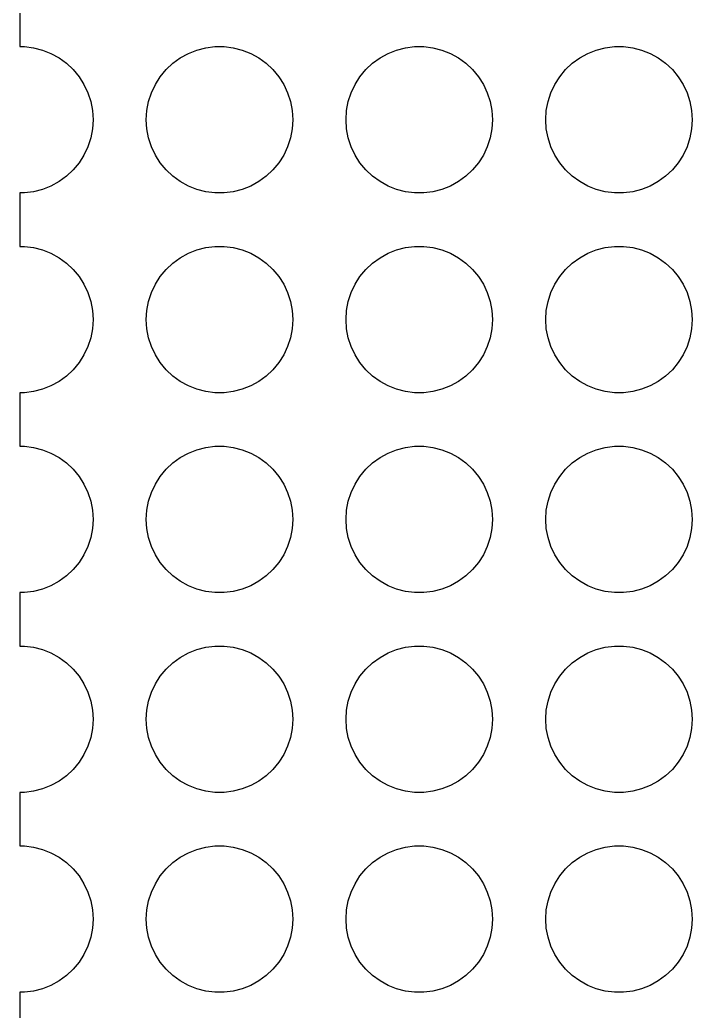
# Model space of a CAD drawing. Header units: metres. Extents: x -98 to 98, y -142 to 142.
# Drawn here: x -97.5 to -47, y -74.4 to 0 of the extents above; entities that cross this region are included whole.
import ezdxf

# ---------------------------------------------------------------- set-up
doc = ezdxf.new("R2010")
doc.units = ezdxf.units.M

msp = doc.modelspace()

# ---------------------------------------------------------------- linework, layer by layer
for p, q in [((-97.5, 2.01085), (-97.5, -2.01085)), ((-97.5, -2.01085), (-97.1546, -2.01085)), ((-97.1546, -2.01085), (-96.4694, -2.09741)), ((-96.4694, -2.09741), (-95.8004, -2.26918)), ((-84.1996, -2.26918), (-83.5306, -2.09741)), ((-83.5306, -2.09741), (-82.8453, -2.01085)), ((-82.8453, -2.01085), (-82.1546, -2.01085)), ((-82.1546, -2.01085), (-81.4694, -2.09741)), ((-81.4694, -2.09741), (-80.8004, -2.26918)), ((-69.1996, -2.26918), (-68.5306, -2.09741)), ((-68.5306, -2.09741), (-67.8453, -2.01085)), ((-67.8453, -2.01085), (-67.1546, -2.01085)), ((-67.1546, -2.01085), (-66.4694, -2.09741)), ((-66.4694, -2.09741), (-65.8004, -2.26918)), ((-54.1996, -2.26918), (-53.5306, -2.09741)), ((-53.5306, -2.09741), (-52.8453, -2.01085)), ((-52.8453, -2.01085), (-52.1546, -2.01085)), ((-52.1546, -2.01085), (-51.4694, -2.09741)), ((-51.4694, -2.09741), (-50.8004, -2.26918)), ((-95.8004, -2.26918), (-95.1582, -2.52344)), ((-95.1582, -2.52344), (-94.5529, -2.85619)), ((-94.5529, -2.85619), (-93.9942, -3.26218)), ((-86.0058, -3.26218), (-85.447, -2.85619)), ((-85.447, -2.85619), (-84.8418, -2.52344)), ((-84.8418, -2.52344), (-84.1996, -2.26918)), ((-80.8004, -2.26918), (-80.1582, -2.52344)), ((-80.1582, -2.52344), (-79.5529, -2.85619)), ((-79.5529, -2.85619), (-78.9942, -3.26218)), ((-71.0058, -3.26218), (-70.447, -2.85619)), ((-70.447, -2.85619), (-69.8418, -2.52344)), ((-69.8418, -2.52344), (-69.1996, -2.26918)), ((-65.8004, -2.26918), (-65.1582, -2.52344)), ((-65.1582, -2.52344), (-64.5529, -2.85619)), ((-64.5529, -2.85619), (-63.9942, -3.26218)), ((-56.0058, -3.26218), (-55.447, -2.85619)), ((-55.447, -2.85619), (-54.8418, -2.52344)), ((-54.8418, -2.52344), (-54.1996, -2.26918)), ((-50.8004, -2.26918), (-50.1582, -2.52344)), ((-50.1582, -2.52344), (-49.5529, -2.85619)), ((-49.5529, -2.85619), (-48.9942, -3.26218)), ((-93.9942, -3.26218), (-93.4907, -3.73499)), ((-86.5093, -3.73499), (-86.0058, -3.26218)), ((-78.9942, -3.26218), (-78.4907, -3.73499)), ((-71.5093, -3.73499), (-71.0058, -3.26218)), ((-63.9942, -3.26218), (-63.4907, -3.73499)), ((-56.5093, -3.73499), (-56.0058, -3.26218)), ((-48.9942, -3.26218), (-48.4907, -3.73499)), ((-93.4907, -3.73499), (-93.0504, -4.26717)), ((-93.0504, -4.26717), (-92.6803, -4.85034)), ((-87.3197, -4.85034), (-86.9496, -4.26717)), ((-86.9496, -4.26717), (-86.5093, -3.73499)), ((-78.4907, -3.73499), (-78.0504, -4.26717)), ((-78.0504, -4.26717), (-77.6803, -4.85034)), ((-72.3197, -4.85034), (-71.9496, -4.26717)), ((-71.9496, -4.26717), (-71.5093, -3.73499)), ((-63.4907, -3.73499), (-63.0504, -4.26717)), ((-63.0504, -4.26717), (-62.6803, -4.85034)), ((-57.3197, -4.85034), (-56.9496, -4.26717)), ((-56.9496, -4.26717), (-56.5093, -3.73499)), ((-48.4907, -3.73499), (-48.0504, -4.26717)), ((-48.0504, -4.26717), (-47.6803, -4.85034)), ((-92.6803, -4.85034), (-92.3862, -5.47531)), ((-87.6138, -5.47531), (-87.3197, -4.85034)), ((-77.6803, -4.85034), (-77.3862, -5.47531)), ((-72.6138, -5.47531), (-72.3197, -4.85034)), ((-62.6803, -4.85034), (-62.3862, -5.47531)), ((-57.6138, -5.47531), (-57.3197, -4.85034)), ((-47.6803, -4.85034), (-47.3862, -5.47531)), ((-92.3862, -5.47531), (-92.1728, -6.1322)), ((-87.8272, -6.1322), (-87.6138, -5.47531)), ((-77.3862, -5.47531), (-77.1728, -6.1322)), ((-72.8272, -6.1322), (-72.6138, -5.47531)), ((-62.3862, -5.47531), (-62.1728, -6.1322)), ((-57.8272, -6.1322), (-57.6138, -5.47531)), ((-47.3862, -5.47531), (-47.1728, -6.1322)), ((-92.1728, -6.1322), (-92.0434, -6.81065)), ((-87.9566, -6.81065), (-87.8272, -6.1322)), ((-77.1728, -6.1322), (-77.0434, -6.81065)), ((-72.9566, -6.81065), (-72.8272, -6.1322)), ((-62.1728, -6.1322), (-62.0434, -6.81065)), ((-57.9566, -6.81065), (-57.8272, -6.1322)), ((-47.1728, -6.1322), (-47.0434, -6.81065)), ((-92.0434, -6.81065), (-92, -7.5)), ((-88, -7.5), (-87.9566, -6.81065)), ((-77.0434, -6.81065), (-77, -7.5)), ((-73, -7.5), (-72.9566, -6.81065)), ((-62.0434, -6.81065), (-62, -7.5)), ((-58, -7.5), (-57.9566, -6.81065)), ((-47.0434, -6.81065), (-47, -7.5)), ((-92, -7.5), (-92.0434, -8.18933)), ((-87.9566, -8.18933), (-88, -7.5)), ((-77, -7.5), (-77.0434, -8.18933)), ((-72.9566, -8.18933), (-73, -7.5)), ((-62, -7.5), (-62.0434, -8.18933)), ((-57.9566, -8.18933), (-58, -7.5)), ((-47, -7.5), (-47.0434, -8.18933)), ((-92.1728, -8.86778), (-92.3862, -9.52467)), ((-92.0434, -8.18933), (-92.1728, -8.86778)), ((-87.8272, -8.86778), (-87.9566, -8.18933)), ((-87.6138, -9.52467), (-87.8272, -8.86778)), ((-77.1728, -8.86778), (-77.3862, -9.52467)), ((-77.0434, -8.18933), (-77.1728, -8.86778)), ((-72.8272, -8.86778), (-72.9566, -8.18933)), ((-72.6138, -9.52467), (-72.8272, -8.86778)), ((-62.1728, -8.86778), (-62.3862, -9.52467)), ((-62.0434, -8.18933), (-62.1728, -8.86778)), ((-57.8272, -8.86778), (-57.9566, -8.18933)), ((-57.6138, -9.52467), (-57.8272, -8.86778)), ((-47.1728, -8.86778), (-47.3862, -9.52467)), ((-47.0434, -8.18933), (-47.1728, -8.86778)), ((-92.3862, -9.52467), (-92.6803, -10.1496)), ((-87.3197, -10.1496), (-87.6138, -9.52467)), ((-77.3862, -9.52467), (-77.6803, -10.1496)), ((-72.3197, -10.1496), (-72.6138, -9.52467)), ((-62.3862, -9.52467), (-62.6803, -10.1496)), ((-57.3197, -10.1496), (-57.6138, -9.52467)), ((-47.3862, -9.52467), (-47.6803, -10.1496)), ((-92.6803, -10.1496), (-93.0504, -10.7328)), ((-86.9496, -10.7328), (-87.3197, -10.1496)), ((-77.6803, -10.1496), (-78.0504, -10.7328)), ((-71.9496, -10.7328), (-72.3197, -10.1496)), ((-62.6803, -10.1496), (-63.0504, -10.7328)), ((-56.9496, -10.7328), (-57.3197, -10.1496)), ((-47.6803, -10.1496), (-48.0504, -10.7328)), ((-93.0504, -10.7328), (-93.4907, -11.265)), ((-86.5093, -11.265), (-86.9496, -10.7328)), ((-78.0504, -10.7328), (-78.4907, -11.265)), ((-71.5093, -11.265), (-71.9496, -10.7328)), ((-63.0504, -10.7328), (-63.4907, -11.265)), ((-56.5093, -11.265), (-56.9496, -10.7328)), ((-48.0504, -10.7328), (-48.4907, -11.265)), ((-93.9942, -11.7378), (-94.5529, -12.1438)), ((-93.4907, -11.265), (-93.9942, -11.7378)), ((-86.0058, -11.7378), (-86.5093, -11.265)), ((-85.447, -12.1438), (-86.0058, -11.7378)), ((-78.9942, -11.7378), (-79.5529, -12.1438)), ((-78.4907, -11.265), (-78.9942, -11.7378)), ((-71.0058, -11.7378), (-71.5093, -11.265)), ((-70.447, -12.1438), (-71.0058, -11.7378)), ((-63.9942, -11.7378), (-64.5529, -12.1438)), ((-63.4907, -11.265), (-63.9942, -11.7378)), ((-56.0058, -11.7378), (-56.5093, -11.265)), ((-55.447, -12.1438), (-56.0058, -11.7378)), ((-48.9942, -11.7378), (-49.5529, -12.1438)), ((-48.4907, -11.265), (-48.9942, -11.7378)), ((-95.1582, -12.4765), (-95.8004, -12.7308)), ((-94.5529, -12.1438), (-95.1582, -12.4765)), ((-84.8418, -12.4765), (-85.447, -12.1438)), ((-84.1996, -12.7308), (-84.8418, -12.4765)), ((-80.1582, -12.4765), (-80.8004, -12.7308)), ((-79.5529, -12.1438), (-80.1582, -12.4765)), ((-69.8418, -12.4765), (-70.447, -12.1438)), ((-69.1996, -12.7308), (-69.8418, -12.4765)), ((-65.1582, -12.4765), (-65.8004, -12.7308)), ((-64.5529, -12.1438), (-65.1582, -12.4765)), ((-54.8418, -12.4765), (-55.447, -12.1438)), ((-54.1996, -12.7308), (-54.8418, -12.4765)), ((-50.1582, -12.4765), (-50.8004, -12.7308)), ((-49.5529, -12.1438), (-50.1582, -12.4765)), ((-97.1546, -12.9891), (-97.5, -12.9891)), ((-97.5, -12.9891), (-97.5, -17.0108)), ((-96.4694, -12.9026), (-97.1546, -12.9891)), ((-95.8004, -12.7308), (-96.4694, -12.9026)), ((-83.5306, -12.9026), (-84.1996, -12.7308)), ((-82.8453, -12.9891), (-83.5306, -12.9026)), ((-82.1546, -12.9891), (-82.8453, -12.9891)), ((-81.4694, -12.9026), (-82.1546, -12.9891)), ((-80.8004, -12.7308), (-81.4694, -12.9026)), ((-68.5306, -12.9026), (-69.1996, -12.7308)), ((-67.8453, -12.9891), (-68.5306, -12.9026)), ((-67.1546, -12.9891), (-67.8453, -12.9891)), ((-66.4694, -12.9026), (-67.1546, -12.9891)), ((-65.8004, -12.7308), (-66.4694, -12.9026)), ((-53.5306, -12.9026), (-54.1996, -12.7308)), ((-52.8453, -12.9891), (-53.5306, -12.9026)), ((-52.1546, -12.9891), (-52.8453, -12.9891)), ((-51.4694, -12.9026), (-52.1546, -12.9891)), ((-50.8004, -12.7308), (-51.4694, -12.9026)), ((-97.5, -17.0108), (-97.1546, -17.0108)), ((-97.1546, -17.0108), (-96.4694, -17.0974)), ((-96.4694, -17.0974), (-95.8004, -17.2692)), ((-84.1996, -17.2692), (-83.5306, -17.0974)), ((-83.5306, -17.0974), (-82.8453, -17.0108)), ((-82.8453, -17.0108), (-82.1546, -17.0108)), ((-82.1546, -17.0108), (-81.4694, -17.0974)), ((-81.4694, -17.0974), (-80.8004, -17.2692)), ((-69.1996, -17.2692), (-68.5306, -17.0974)), ((-68.5306, -17.0974), (-67.8453, -17.0108)), ((-67.8453, -17.0108), (-67.1546, -17.0108)), ((-67.1546, -17.0108), (-66.4694, -17.0974)), ((-66.4694, -17.0974), (-65.8004, -17.2692)), ((-54.1996, -17.2692), (-53.5306, -17.0974)), ((-53.5306, -17.0974), (-52.8453, -17.0108)), ((-52.8453, -17.0108), (-52.1546, -17.0108)), ((-52.1546, -17.0108), (-51.4694, -17.0974)), ((-51.4694, -17.0974), (-50.8004, -17.2692)), ((-95.8004, -17.2692), (-95.1582, -17.5234)), ((-95.1582, -17.5234), (-94.5529, -17.8562)), ((-94.5529, -17.8562), (-93.9942, -18.2622)), ((-86.0058, -18.2622), (-85.447, -17.8562)), ((-85.447, -17.8562), (-84.8418, -17.5234)), ((-84.8418, -17.5234), (-84.1996, -17.2692)), ((-80.8004, -17.2692), (-80.1582, -17.5234)), ((-80.1582, -17.5234), (-79.5529, -17.8562)), ((-79.5529, -17.8562), (-78.9942, -18.2622)), ((-71.0058, -18.2622), (-70.447, -17.8562)), ((-70.447, -17.8562), (-69.8418, -17.5234)), ((-69.8418, -17.5234), (-69.1996, -17.2692)), ((-65.8004, -17.2692), (-65.1582, -17.5234)), ((-65.1582, -17.5234), (-64.5529, -17.8562)), ((-64.5529, -17.8562), (-63.9942, -18.2622)), ((-56.0058, -18.2622), (-55.447, -17.8562)), ((-55.447, -17.8562), (-54.8418, -17.5234)), ((-54.8418, -17.5234), (-54.1996, -17.2692)), ((-50.8004, -17.2692), (-50.1582, -17.5234)), ((-50.1582, -17.5234), (-49.5529, -17.8562)), ((-49.5529, -17.8562), (-48.9942, -18.2622)), ((-93.9942, -18.2622), (-93.4907, -18.735)), ((-86.5093, -18.735), (-86.0058, -18.2622)), ((-78.9942, -18.2622), (-78.4907, -18.735)), ((-71.5093, -18.735), (-71.0058, -18.2622)), ((-63.9942, -18.2622), (-63.4907, -18.735)), ((-56.5093, -18.735), (-56.0058, -18.2622)), ((-48.9942, -18.2622), (-48.4907, -18.735)), ((-93.4907, -18.735), (-93.0504, -19.2672)), ((-93.0504, -19.2672), (-92.6803, -19.8503)), ((-87.3197, -19.8503), (-86.9496, -19.2672)), ((-86.9496, -19.2672), (-86.5093, -18.735)), ((-78.4907, -18.735), (-78.0504, -19.2672)), ((-78.0504, -19.2672), (-77.6803, -19.8503)), ((-72.3197, -19.8503), (-71.9496, -19.2672)), ((-71.9496, -19.2672), (-71.5093, -18.735)), ((-63.4907, -18.735), (-63.0504, -19.2672)), ((-63.0504, -19.2672), (-62.6803, -19.8503)), ((-57.3197, -19.8503), (-56.9496, -19.2672)), ((-56.9496, -19.2672), (-56.5093, -18.735)), ((-48.4907, -18.735), (-48.0504, -19.2672)), ((-48.0504, -19.2672), (-47.6803, -19.8503)), ((-92.6803, -19.8503), (-92.3862, -20.4753)), ((-87.6138, -20.4753), (-87.3197, -19.8503)), ((-77.6803, -19.8503), (-77.3862, -20.4753)), ((-72.6138, -20.4753), (-72.3197, -19.8503)), ((-62.6803, -19.8503), (-62.3862, -20.4753)), ((-57.6138, -20.4753), (-57.3197, -19.8503)), ((-47.6803, -19.8503), (-47.3862, -20.4753)), ((-92.3862, -20.4753), (-92.1728, -21.1322)), ((-87.8272, -21.1322), (-87.6138, -20.4753)), ((-77.3862, -20.4753), (-77.1728, -21.1322)), ((-72.8272, -21.1322), (-72.6138, -20.4753)), ((-62.3862, -20.4753), (-62.1728, -21.1322)), ((-57.8272, -21.1322), (-57.6138, -20.4753)), ((-47.3862, -20.4753), (-47.1728, -21.1322)), ((-92.1728, -21.1322), (-92.0434, -21.8107)), ((-87.9566, -21.8107), (-87.8272, -21.1322)), ((-77.1728, -21.1322), (-77.0434, -21.8107)), ((-72.9566, -21.8107), (-72.8272, -21.1322)), ((-62.1728, -21.1322), (-62.0434, -21.8107)), ((-57.9566, -21.8107), (-57.8272, -21.1322)), ((-47.1728, -21.1322), (-47.0434, -21.8107)), ((-92.0434, -21.8107), (-92, -22.5)), ((-88, -22.5), (-87.9566, -21.8107)), ((-77.0434, -21.8107), (-77, -22.5)), ((-73, -22.5), (-72.9566, -21.8107)), ((-62.0434, -21.8107), (-62, -22.5)), ((-58, -22.5), (-57.9566, -21.8107)), ((-47.0434, -21.8107), (-47, -22.5)), ((-92, -22.5), (-92.0434, -23.1893)), ((-87.9566, -23.1893), (-88, -22.5)), ((-77, -22.5), (-77.0434, -23.1893)), ((-72.9566, -23.1893), (-73, -22.5)), ((-62, -22.5), (-62.0434, -23.1893)), ((-57.9566, -23.1893), (-58, -22.5)), ((-47, -22.5), (-47.0434, -23.1893)), ((-92.0434, -23.1893), (-92.1728, -23.8678)), ((-87.8272, -23.8678), (-87.9566, -23.1893)), ((-77.0434, -23.1893), (-77.1728, -23.8678)), ((-72.8272, -23.8678), (-72.9566, -23.1893)), ((-62.0434, -23.1893), (-62.1728, -23.8678)), ((-57.8272, -23.8678), (-57.9566, -23.1893)), ((-47.0434, -23.1893), (-47.1728, -23.8678)), ((-92.3862, -24.5247), (-92.6803, -25.1496)), ((-92.1728, -23.8678), (-92.3862, -24.5247)), ((-87.6138, -24.5247), (-87.8272, -23.8678)), ((-87.3197, -25.1496), (-87.6138, -24.5247)), ((-77.3862, -24.5247), (-77.6803, -25.1496)), ((-77.1728, -23.8678), (-77.3862, -24.5247)), ((-72.6138, -24.5247), (-72.8272, -23.8678)), ((-72.3197, -25.1496), (-72.6138, -24.5247)), ((-62.3862, -24.5247), (-62.6803, -25.1496)), ((-62.1728, -23.8678), (-62.3862, -24.5247)), ((-57.6138, -24.5247), (-57.8272, -23.8678)), ((-57.3197, -25.1496), (-57.6138, -24.5247)), ((-47.3862, -24.5247), (-47.6803, -25.1496)), ((-47.1728, -23.8678), (-47.3862, -24.5247)), ((-92.6803, -25.1496), (-93.0504, -25.7328)), ((-86.9496, -25.7328), (-87.3197, -25.1496)), ((-77.6803, -25.1496), (-78.0504, -25.7328)), ((-71.9496, -25.7328), (-72.3197, -25.1496)), ((-62.6803, -25.1496), (-63.0504, -25.7328)), ((-56.9496, -25.7328), (-57.3197, -25.1496)), ((-47.6803, -25.1496), (-48.0504, -25.7328)), ((-93.0504, -25.7328), (-93.4907, -26.265)), ((-86.5093, -26.265), (-86.9496, -25.7328)), ((-78.0504, -25.7328), (-78.4907, -26.265)), ((-71.5093, -26.265), (-71.9496, -25.7328)), ((-63.0504, -25.7328), (-63.4907, -26.265)), ((-56.5093, -26.265), (-56.9496, -25.7328)), ((-48.0504, -25.7328), (-48.4907, -26.265)), ((-93.9942, -26.7378), (-94.5529, -27.1438)), ((-93.4907, -26.265), (-93.9942, -26.7378)), ((-86.0058, -26.7378), (-86.5093, -26.265)), ((-85.447, -27.1438), (-86.0058, -26.7378)), ((-78.9942, -26.7378), (-79.5529, -27.1438)), ((-78.4907, -26.265), (-78.9942, -26.7378)), ((-71.0058, -26.7378), (-71.5093, -26.265)), ((-70.447, -27.1438), (-71.0058, -26.7378)), ((-63.9942, -26.7378), (-64.5529, -27.1438)), ((-63.4907, -26.265), (-63.9942, -26.7378)), ((-56.0058, -26.7378), (-56.5093, -26.265)), ((-55.447, -27.1438), (-56.0058, -26.7378)), ((-48.9942, -26.7378), (-49.5529, -27.1438)), ((-48.4907, -26.265), (-48.9942, -26.7378)), ((-95.1582, -27.4765), (-95.8004, -27.7308)), ((-94.5529, -27.1438), (-95.1582, -27.4765)), ((-84.8418, -27.4765), (-85.447, -27.1438)), ((-84.1996, -27.7308), (-84.8418, -27.4765)), ((-80.1582, -27.4765), (-80.8004, -27.7308)), ((-79.5529, -27.1438), (-80.1582, -27.4765)), ((-69.8418, -27.4765), (-70.447, -27.1438)), ((-69.1996, -27.7308), (-69.8418, -27.4765)), ((-65.1582, -27.4765), (-65.8004, -27.7308)), ((-64.5529, -27.1438), (-65.1582, -27.4765)), ((-54.8418, -27.4765), (-55.447, -27.1438)), ((-54.1996, -27.7308), (-54.8418, -27.4765)), ((-50.1582, -27.4765), (-50.8004, -27.7308)), ((-49.5529, -27.1438), (-50.1582, -27.4765)), ((-97.1546, -27.9891), (-97.5, -27.9891)), ((-97.5, -27.9891), (-97.5, -32.0108)), ((-96.4694, -27.9026), (-97.1546, -27.9891)), ((-95.8004, -27.7308), (-96.4694, -27.9026)), ((-83.5306, -27.9026), (-84.1996, -27.7308)), ((-82.8453, -27.9891), (-83.5306, -27.9026)), ((-82.1546, -27.9891), (-82.8453, -27.9891)), ((-81.4694, -27.9026), (-82.1546, -27.9891)), ((-80.8004, -27.7308), (-81.4694, -27.9026)), ((-68.5306, -27.9026), (-69.1996, -27.7308)), ((-67.8453, -27.9891), (-68.5306, -27.9026)), ((-67.1546, -27.9891), (-67.8453, -27.9891)), ((-66.4694, -27.9026), (-67.1546, -27.9891)), ((-65.8004, -27.7308), (-66.4694, -27.9026)), ((-53.5306, -27.9026), (-54.1996, -27.7308)), ((-52.8453, -27.9891), (-53.5306, -27.9026)), ((-52.1546, -27.9891), (-52.8453, -27.9891)), ((-51.4694, -27.9026), (-52.1546, -27.9891)), ((-50.8004, -27.7308), (-51.4694, -27.9026)), ((-97.5, -32.0108), (-97.1546, -32.0108)), ((-97.1546, -32.0108), (-96.4694, -32.0974)), ((-96.4694, -32.0974), (-95.8004, -32.2692)), ((-95.8004, -32.2692), (-95.1582, -32.5235)), ((-95.1582, -32.5235), (-94.5529, -32.8562)), ((-85.447, -32.8562), (-84.8418, -32.5235)), ((-84.8418, -32.5235), (-84.1996, -32.2692)), ((-84.1996, -32.2692), (-83.5306, -32.0974)), ((-83.5306, -32.0974), (-82.8453, -32.0108)), ((-82.8453, -32.0108), (-82.1546, -32.0108)), ((-82.1546, -32.0108), (-81.4694, -32.0974)), ((-81.4694, -32.0974), (-80.8004, -32.2692)), ((-80.8004, -32.2692), (-80.1582, -32.5235)), ((-80.1582, -32.5235), (-79.5529, -32.8562)), ((-70.447, -32.8562), (-69.8418, -32.5235)), ((-69.8418, -32.5235), (-69.1996, -32.2692)), ((-69.1996, -32.2692), (-68.5306, -32.0974)), ((-68.5306, -32.0974), (-67.8453, -32.0108)), ((-67.8453, -32.0108), (-67.1546, -32.0108)), ((-67.1546, -32.0108), (-66.4694, -32.0974)), ((-66.4694, -32.0974), (-65.8004, -32.2692)), ((-65.8004, -32.2692), (-65.1582, -32.5235)), ((-65.1582, -32.5235), (-64.5529, -32.8562)), ((-55.447, -32.8562), (-54.8418, -32.5235)), ((-54.8418, -32.5235), (-54.1996, -32.2692)), ((-54.1996, -32.2692), (-53.5306, -32.0974)), ((-53.5306, -32.0974), (-52.8453, -32.0108)), ((-52.8453, -32.0108), (-52.1546, -32.0108)), ((-52.1546, -32.0108), (-51.4694, -32.0974)), ((-51.4694, -32.0974), (-50.8004, -32.2692)), ((-50.8004, -32.2692), (-50.1582, -32.5235)), ((-50.1582, -32.5235), (-49.5529, -32.8562)), ((-94.5529, -32.8562), (-93.9942, -33.2622)), ((-93.9942, -33.2622), (-93.4907, -33.735)), ((-86.5093, -33.735), (-86.0058, -33.2622)), ((-86.0058, -33.2622), (-85.447, -32.8562)), ((-79.5529, -32.8562), (-78.9942, -33.2622)), ((-78.9942, -33.2622), (-78.4907, -33.735)), ((-71.5093, -33.735), (-71.0058, -33.2622)), ((-71.0058, -33.2622), (-70.447, -32.8562)), ((-64.5529, -32.8562), (-63.9942, -33.2622)), ((-63.9942, -33.2622), (-63.4907, -33.735)), ((-56.5093, -33.735), (-56.0058, -33.2622)), ((-56.0058, -33.2622), (-55.447, -32.8562)), ((-49.5529, -32.8562), (-48.9942, -33.2622)), ((-48.9942, -33.2622), (-48.4907, -33.735)), ((-93.4907, -33.735), (-93.0504, -34.2672)), ((-86.9496, -34.2672), (-86.5093, -33.735)), ((-78.4907, -33.735), (-78.0504, -34.2672)), ((-71.9496, -34.2672), (-71.5093, -33.735)), ((-63.4907, -33.735), (-63.0504, -34.2672)), ((-56.9496, -34.2672), (-56.5093, -33.735)), ((-48.4907, -33.735), (-48.0504, -34.2672)), ((-93.0504, -34.2672), (-92.6803, -34.8503)), ((-92.6803, -34.8503), (-92.3862, -35.4753)), ((-87.6138, -35.4753), (-87.3197, -34.8503)), ((-87.3197, -34.8503), (-86.9496, -34.2672)), ((-78.0504, -34.2672), (-77.6803, -34.8503)), ((-77.6803, -34.8503), (-77.3862, -35.4753)), ((-72.6138, -35.4753), (-72.3197, -34.8503)), ((-72.3197, -34.8503), (-71.9496, -34.2672)), ((-63.0504, -34.2672), (-62.6803, -34.8503)), ((-62.6803, -34.8503), (-62.3862, -35.4753)), ((-57.6138, -35.4753), (-57.3197, -34.8503)), ((-57.3197, -34.8503), (-56.9496, -34.2672)), ((-48.0504, -34.2672), (-47.6803, -34.8503)), ((-47.6803, -34.8503), (-47.3862, -35.4753)), ((-92.3862, -35.4753), (-92.1728, -36.1322)), ((-87.8272, -36.1322), (-87.6138, -35.4753)), ((-77.3862, -35.4753), (-77.1728, -36.1322)), ((-72.8272, -36.1322), (-72.6138, -35.4753)), ((-62.3862, -35.4753), (-62.1728, -36.1322)), ((-57.8272, -36.1322), (-57.6138, -35.4753)), ((-47.3862, -35.4753), (-47.1728, -36.1322)), ((-92.1728, -36.1322), (-92.0434, -36.8107)), ((-87.9566, -36.8107), (-87.8272, -36.1322)), ((-77.1728, -36.1322), (-77.0434, -36.8107)), ((-72.9566, -36.8107), (-72.8272, -36.1322)), ((-62.1728, -36.1322), (-62.0434, -36.8107)), ((-57.9566, -36.8107), (-57.8272, -36.1322)), ((-47.1728, -36.1322), (-47.0434, -36.8107)), ((-92.0434, -36.8107), (-92, -37.5)), ((-88, -37.5), (-87.9566, -36.8107)), ((-77.0434, -36.8107), (-77, -37.5)), ((-73, -37.5), (-72.9566, -36.8107)), ((-62.0434, -36.8107), (-62, -37.5)), ((-58, -37.5), (-57.9566, -36.8107)), ((-47.0434, -36.8107), (-47, -37.5)), ((-92, -37.5), (-92.0434, -38.1893)), ((-87.9566, -38.1893), (-88, -37.5)), ((-77, -37.5), (-77.0434, -38.1893)), ((-72.9566, -38.1893), (-73, -37.5)), ((-62, -37.5), (-62.0434, -38.1893)), ((-57.9566, -38.1893), (-58, -37.5)), ((-47, -37.5), (-47.0434, -38.1893)), ((-92.0434, -38.1893), (-92.1728, -38.8678)), ((-87.8272, -38.8678), (-87.9566, -38.1893)), ((-77.0434, -38.1893), (-77.1728, -38.8678)), ((-72.8272, -38.8678), (-72.9566, -38.1893)), ((-62.0434, -38.1893), (-62.1728, -38.8678)), ((-57.8272, -38.8678), (-57.9566, -38.1893)), ((-47.0434, -38.1893), (-47.1728, -38.8678)), ((-92.1728, -38.8678), (-92.3862, -39.5247)), ((-87.6138, -39.5247), (-87.8272, -38.8678)), ((-77.1728, -38.8678), (-77.3862, -39.5247)), ((-72.6138, -39.5247), (-72.8272, -38.8678)), ((-62.1728, -38.8678), (-62.3862, -39.5247)), ((-57.6138, -39.5247), (-57.8272, -38.8678)), ((-47.1728, -38.8678), (-47.3862, -39.5247)), ((-92.6803, -40.1496), (-93.0504, -40.7328)), ((-92.3862, -39.5247), (-92.6803, -40.1496)), ((-87.3197, -40.1496), (-87.6138, -39.5247)), ((-86.9496, -40.7328), (-87.3197, -40.1496)), ((-77.6803, -40.1496), (-78.0504, -40.7328)), ((-77.3862, -39.5247), (-77.6803, -40.1496)), ((-72.3197, -40.1496), (-72.6138, -39.5247)), ((-71.9496, -40.7328), (-72.3197, -40.1496)), ((-62.6803, -40.1496), (-63.0504, -40.7328)), ((-62.3862, -39.5247), (-62.6803, -40.1496)), ((-57.3197, -40.1496), (-57.6138, -39.5247)), ((-56.9496, -40.7328), (-57.3197, -40.1496)), ((-47.6803, -40.1496), (-48.0504, -40.7328)), ((-47.3862, -39.5247), (-47.6803, -40.1496)), ((-93.0504, -40.7328), (-93.4907, -41.265)), ((-86.5093, -41.265), (-86.9496, -40.7328)), ((-78.0504, -40.7328), (-78.4907, -41.265)), ((-71.5093, -41.265), (-71.9496, -40.7328)), ((-63.0504, -40.7328), (-63.4907, -41.265)), ((-56.5093, -41.265), (-56.9496, -40.7328)), ((-48.0504, -40.7328), (-48.4907, -41.265)), ((-93.4907, -41.265), (-93.9942, -41.7378)), ((-86.0058, -41.7378), (-86.5093, -41.265)), ((-78.4907, -41.265), (-78.9942, -41.7378)), ((-71.0058, -41.7378), (-71.5093, -41.265)), ((-63.4907, -41.265), (-63.9942, -41.7378)), ((-56.0058, -41.7378), (-56.5093, -41.265)), ((-48.4907, -41.265), (-48.9942, -41.7378)), ((-94.5529, -42.1438), (-95.1582, -42.4765)), ((-93.9942, -41.7378), (-94.5529, -42.1438)), ((-85.447, -42.1438), (-86.0058, -41.7378)), ((-84.8418, -42.4765), (-85.447, -42.1438)), ((-79.5529, -42.1438), (-80.1582, -42.4765)), ((-78.9942, -41.7378), (-79.5529, -42.1438)), ((-70.447, -42.1438), (-71.0058, -41.7378)), ((-69.8418, -42.4765), (-70.447, -42.1438)), ((-64.5529, -42.1438), (-65.1582, -42.4765)), ((-63.9942, -41.7378), (-64.5529, -42.1438)), ((-55.447, -42.1438), (-56.0058, -41.7378)), ((-54.8418, -42.4765), (-55.447, -42.1438)), ((-49.5529, -42.1438), (-50.1582, -42.4765)), ((-48.9942, -41.7378), (-49.5529, -42.1438)), ((-97.1546, -42.9891), (-97.5, -42.9891)), ((-97.5, -42.9891), (-97.5, -47.0108)), ((-96.4694, -42.9026), (-97.1546, -42.9891)), ((-95.8004, -42.7308), (-96.4694, -42.9026)), ((-95.1582, -42.4765), (-95.8004, -42.7308)), ((-84.1996, -42.7308), (-84.8418, -42.4765)), ((-83.5306, -42.9026), (-84.1996, -42.7308)), ((-82.8453, -42.9891), (-83.5306, -42.9026)), ((-82.1546, -42.9891), (-82.8453, -42.9891)), ((-81.4694, -42.9026), (-82.1546, -42.9891)), ((-80.8004, -42.7308), (-81.4694, -42.9026)), ((-80.1582, -42.4765), (-80.8004, -42.7308)), ((-69.1996, -42.7308), (-69.8418, -42.4765)), ((-68.5306, -42.9026), (-69.1996, -42.7308)), ((-67.8453, -42.9891), (-68.5306, -42.9026)), ((-67.1546, -42.9891), (-67.8453, -42.9891)), ((-66.4694, -42.9026), (-67.1546, -42.9891)), ((-65.8004, -42.7308), (-66.4694, -42.9026)), ((-65.1582, -42.4765), (-65.8004, -42.7308)), ((-54.1996, -42.7308), (-54.8418, -42.4765)), ((-53.5306, -42.9026), (-54.1996, -42.7308)), ((-52.8453, -42.9891), (-53.5306, -42.9026)), ((-52.1546, -42.9891), (-52.8453, -42.9891)), ((-51.4694, -42.9026), (-52.1546, -42.9891)), ((-50.8004, -42.7308), (-51.4694, -42.9026)), ((-50.1582, -42.4765), (-50.8004, -42.7308)), ((-97.5, -47.0108), (-97.1546, -47.0108)), ((-97.1546, -47.0108), (-96.4694, -47.0974)), ((-96.4694, -47.0974), (-95.8004, -47.2692)), ((-95.8004, -47.2692), (-95.1582, -47.5235)), ((-95.1582, -47.5235), (-94.5529, -47.8562)), ((-85.447, -47.8562), (-84.8418, -47.5235)), ((-84.8418, -47.5235), (-84.1996, -47.2692)), ((-84.1996, -47.2692), (-83.5306, -47.0974)), ((-83.5306, -47.0974), (-82.8453, -47.0108)), ((-82.8453, -47.0108), (-82.1546, -47.0108)), ((-82.1546, -47.0108), (-81.4694, -47.0974)), ((-81.4694, -47.0974), (-80.8004, -47.2692)), ((-80.8004, -47.2692), (-80.1582, -47.5235)), ((-80.1582, -47.5235), (-79.5529, -47.8562)), ((-70.447, -47.8562), (-69.8418, -47.5235)), ((-69.8418, -47.5235), (-69.1996, -47.2692)), ((-69.1996, -47.2692), (-68.5306, -47.0974)), ((-68.5306, -47.0974), (-67.8453, -47.0108)), ((-67.8453, -47.0108), (-67.1546, -47.0108)), ((-67.1546, -47.0108), (-66.4694, -47.0974)), ((-66.4694, -47.0974), (-65.8004, -47.2692)), ((-65.8004, -47.2692), (-65.1582, -47.5235)), ((-65.1582, -47.5235), (-64.5529, -47.8562)), ((-55.447, -47.8562), (-54.8418, -47.5235)), ((-54.8418, -47.5235), (-54.1996, -47.2692)), ((-54.1996, -47.2692), (-53.5306, -47.0974)), ((-53.5306, -47.0974), (-52.8453, -47.0108)), ((-52.8453, -47.0108), (-52.1546, -47.0108)), ((-52.1546, -47.0108), (-51.4694, -47.0974)), ((-51.4694, -47.0974), (-50.8004, -47.2692)), ((-50.8004, -47.2692), (-50.1582, -47.5235)), ((-50.1582, -47.5235), (-49.5529, -47.8562)), ((-94.5529, -47.8562), (-93.9942, -48.2622)), ((-93.9942, -48.2622), (-93.4907, -48.735)), ((-86.5093, -48.735), (-86.0058, -48.2622)), ((-86.0058, -48.2622), (-85.447, -47.8562)), ((-79.5529, -47.8562), (-78.9942, -48.2622)), ((-78.9942, -48.2622), (-78.4907, -48.735)), ((-71.5093, -48.735), (-71.0058, -48.2622)), ((-71.0058, -48.2622), (-70.447, -47.8562)), ((-64.5529, -47.8562), (-63.9942, -48.2622)), ((-63.9942, -48.2622), (-63.4907, -48.735)), ((-56.5093, -48.735), (-56.0058, -48.2622)), ((-56.0058, -48.2622), (-55.447, -47.8562)), ((-49.5529, -47.8562), (-48.9942, -48.2622)), ((-48.9942, -48.2622), (-48.4907, -48.735)), ((-93.4907, -48.735), (-93.0504, -49.2672)), ((-86.9496, -49.2672), (-86.5093, -48.735)), ((-78.4907, -48.735), (-78.0504, -49.2672)), ((-71.9496, -49.2672), (-71.5093, -48.735)), ((-63.4907, -48.735), (-63.0504, -49.2672)), ((-56.9496, -49.2672), (-56.5093, -48.735)), ((-48.4907, -48.735), (-48.0504, -49.2672)), ((-93.0504, -49.2672), (-92.6803, -49.8503)), ((-92.6803, -49.8503), (-92.3862, -50.4753)), ((-87.6138, -50.4753), (-87.3197, -49.8503)), ((-87.3197, -49.8503), (-86.9496, -49.2672)), ((-78.0504, -49.2672), (-77.6803, -49.8503)), ((-77.6803, -49.8503), (-77.3862, -50.4753)), ((-72.6138, -50.4753), (-72.3197, -49.8503)), ((-72.3197, -49.8503), (-71.9496, -49.2672)), ((-63.0504, -49.2672), (-62.6803, -49.8503)), ((-62.6803, -49.8503), (-62.3862, -50.4753)), ((-57.6138, -50.4753), (-57.3197, -49.8503)), ((-57.3197, -49.8503), (-56.9496, -49.2672)), ((-48.0504, -49.2672), (-47.6803, -49.8503)), ((-47.6803, -49.8503), (-47.3862, -50.4753)), ((-92.3862, -50.4753), (-92.1728, -51.1322)), ((-87.8272, -51.1322), (-87.6138, -50.4753)), ((-77.3862, -50.4753), (-77.1728, -51.1322)), ((-72.8272, -51.1322), (-72.6138, -50.4753)), ((-62.3862, -50.4753), (-62.1728, -51.1322)), ((-57.8272, -51.1322), (-57.6138, -50.4753)), ((-47.3862, -50.4753), (-47.1728, -51.1322)), ((-92.1728, -51.1322), (-92.0434, -51.8107)), ((-87.9566, -51.8107), (-87.8272, -51.1322)), ((-77.1728, -51.1322), (-77.0434, -51.8107)), ((-72.9566, -51.8107), (-72.8272, -51.1322)), ((-62.1728, -51.1322), (-62.0434, -51.8107)), ((-57.9566, -51.8107), (-57.8272, -51.1322)), ((-47.1728, -51.1322), (-47.0434, -51.8107)), ((-92.0434, -51.8107), (-92, -52.5)), ((-88, -52.5), (-87.9566, -51.8107)), ((-77.0434, -51.8107), (-77, -52.5)), ((-73, -52.5), (-72.9566, -51.8107)), ((-62.0434, -51.8107), (-62, -52.5)), ((-58, -52.5), (-57.9566, -51.8107)), ((-47.0434, -51.8107), (-47, -52.5)), ((-92, -52.5), (-92.0434, -53.1893)), ((-87.9566, -53.1893), (-88, -52.5)), ((-77, -52.5), (-77.0434, -53.1893)), ((-72.9566, -53.1893), (-73, -52.5)), ((-62, -52.5), (-62.0434, -53.1893)), ((-57.9566, -53.1893), (-58, -52.5)), ((-47, -52.5), (-47.0434, -53.1893)), ((-92.0434, -53.1893), (-92.1728, -53.8678)), ((-87.8272, -53.8678), (-87.9566, -53.1893)), ((-77.0434, -53.1893), (-77.1728, -53.8678)), ((-72.8272, -53.8678), (-72.9566, -53.1893)), ((-62.0434, -53.1893), (-62.1728, -53.8678)), ((-57.8272, -53.8678), (-57.9566, -53.1893)), ((-47.0434, -53.1893), (-47.1728, -53.8678)), ((-92.1728, -53.8678), (-92.3862, -54.5247)), ((-87.6138, -54.5247), (-87.8272, -53.8678)), ((-77.1728, -53.8678), (-77.3862, -54.5247)), ((-72.6138, -54.5247), (-72.8272, -53.8678)), ((-62.1728, -53.8678), (-62.3862, -54.5247)), ((-57.6138, -54.5247), (-57.8272, -53.8678)), ((-47.1728, -53.8678), (-47.3862, -54.5247)), ((-92.3862, -54.5247), (-92.6803, -55.1496)), ((-87.3197, -55.1496), (-87.6138, -54.5247)), ((-77.3862, -54.5247), (-77.6803, -55.1496)), ((-72.3197, -55.1496), (-72.6138, -54.5247)), ((-62.3862, -54.5247), (-62.6803, -55.1496)), ((-57.3197, -55.1496), (-57.6138, -54.5247)), ((-47.3862, -54.5247), (-47.6803, -55.1496)), ((-93.0504, -55.7328), (-93.4907, -56.265)), ((-92.6803, -55.1496), (-93.0504, -55.7328)), ((-86.9496, -55.7328), (-87.3197, -55.1496)), ((-86.5093, -56.265), (-86.9496, -55.7328)), ((-78.0504, -55.7328), (-78.4907, -56.265)), ((-77.6803, -55.1496), (-78.0504, -55.7328)), ((-71.9496, -55.7328), (-72.3197, -55.1496)), ((-71.5093, -56.265), (-71.9496, -55.7328)), ((-63.0504, -55.7328), (-63.4907, -56.265)), ((-62.6803, -55.1496), (-63.0504, -55.7328)), ((-56.9496, -55.7328), (-57.3197, -55.1496)), ((-56.5093, -56.265), (-56.9496, -55.7328)), ((-48.0504, -55.7328), (-48.4907, -56.265)), ((-47.6803, -55.1496), (-48.0504, -55.7328)), ((-93.4907, -56.265), (-93.9942, -56.7378)), ((-86.0058, -56.7378), (-86.5093, -56.265)), ((-78.4907, -56.265), (-78.9942, -56.7378)), ((-71.0058, -56.7378), (-71.5093, -56.265)), ((-63.4907, -56.265), (-63.9942, -56.7378)), ((-56.0058, -56.7378), (-56.5093, -56.265)), ((-48.4907, -56.265), (-48.9942, -56.7378)), ((-94.5529, -57.1438), (-95.1582, -57.4765)), ((-93.9942, -56.7378), (-94.5529, -57.1438)), ((-85.447, -57.1438), (-86.0058, -56.7378)), ((-84.8418, -57.4765), (-85.447, -57.1438)), ((-79.5529, -57.1438), (-80.1582, -57.4765)), ((-78.9942, -56.7378), (-79.5529, -57.1438)), ((-70.447, -57.1438), (-71.0058, -56.7378)), ((-69.8418, -57.4765), (-70.447, -57.1438)), ((-64.5529, -57.1438), (-65.1582, -57.4765)), ((-63.9942, -56.7378), (-64.5529, -57.1438)), ((-55.447, -57.1438), (-56.0058, -56.7378)), ((-54.8418, -57.4765), (-55.447, -57.1438)), ((-49.5529, -57.1438), (-50.1582, -57.4765)), ((-48.9942, -56.7378), (-49.5529, -57.1438)), ((-97.1546, -57.9891), (-97.5, -57.9891)), ((-97.5, -57.9891), (-97.5, -62.0108)), ((-96.4694, -57.9026), (-97.1546, -57.9891)), ((-95.8004, -57.7308), (-96.4694, -57.9026)), ((-95.1582, -57.4765), (-95.8004, -57.7308)), ((-84.1996, -57.7308), (-84.8418, -57.4765)), ((-83.5306, -57.9026), (-84.1996, -57.7308)), ((-82.8453, -57.9891), (-83.5306, -57.9026)), ((-82.1546, -57.9891), (-82.8453, -57.9891)), ((-81.4694, -57.9026), (-82.1546, -57.9891)), ((-80.8004, -57.7308), (-81.4694, -57.9026)), ((-80.1582, -57.4765), (-80.8004, -57.7308)), ((-69.1996, -57.7308), (-69.8418, -57.4765)), ((-68.5306, -57.9026), (-69.1996, -57.7308)), ((-67.8453, -57.9891), (-68.5306, -57.9026)), ((-67.1546, -57.9891), (-67.8453, -57.9891)), ((-66.4694, -57.9026), (-67.1546, -57.9891)), ((-65.8004, -57.7308), (-66.4694, -57.9026)), ((-65.1582, -57.4765), (-65.8004, -57.7308)), ((-54.1996, -57.7308), (-54.8418, -57.4765)), ((-53.5306, -57.9026), (-54.1996, -57.7308)), ((-52.8453, -57.9891), (-53.5306, -57.9026)), ((-52.1546, -57.9891), (-52.8453, -57.9891)), ((-51.4694, -57.9026), (-52.1546, -57.9891)), ((-50.8004, -57.7308), (-51.4694, -57.9026)), ((-50.1582, -57.4765), (-50.8004, -57.7308)), ((-97.5, -62.0108), (-97.1546, -62.0108)), ((-97.1546, -62.0108), (-96.4694, -62.0974)), ((-96.4694, -62.0974), (-95.8004, -62.2692)), ((-95.8004, -62.2692), (-95.1582, -62.5235)), ((-84.8418, -62.5235), (-84.1996, -62.2692)), ((-84.1996, -62.2692), (-83.5306, -62.0974)), ((-83.5306, -62.0974), (-82.8453, -62.0108)), ((-82.8453, -62.0108), (-82.1546, -62.0108)), ((-82.1546, -62.0108), (-81.4694, -62.0974)), ((-81.4694, -62.0974), (-80.8004, -62.2692)), ((-80.8004, -62.2692), (-80.1582, -62.5235)), ((-69.8418, -62.5235), (-69.1996, -62.2692)), ((-69.1996, -62.2692), (-68.5306, -62.0974)), ((-68.5306, -62.0974), (-67.8453, -62.0108)), ((-67.8453, -62.0108), (-67.1546, -62.0108)), ((-67.1546, -62.0108), (-66.4694, -62.0974)), ((-66.4694, -62.0974), (-65.8004, -62.2692)), ((-65.8004, -62.2692), (-65.1582, -62.5235)), ((-54.8418, -62.5235), (-54.1996, -62.2692)), ((-54.1996, -62.2692), (-53.5306, -62.0974)), ((-53.5306, -62.0974), (-52.8453, -62.0108)), ((-52.8453, -62.0108), (-52.1546, -62.0108)), ((-52.1546, -62.0108), (-51.4694, -62.0974)), ((-51.4694, -62.0974), (-50.8004, -62.2692)), ((-50.8004, -62.2692), (-50.1582, -62.5235)), ((-95.1582, -62.5235), (-94.5529, -62.8562)), ((-94.5529, -62.8562), (-93.9942, -63.2622)), ((-86.0058, -63.2622), (-85.447, -62.8562)), ((-85.447, -62.8562), (-84.8418, -62.5235)), ((-80.1582, -62.5235), (-79.5529, -62.8562)), ((-79.5529, -62.8562), (-78.9942, -63.2622)), ((-71.0058, -63.2622), (-70.447, -62.8562)), ((-70.447, -62.8562), (-69.8418, -62.5235)), ((-65.1582, -62.5235), (-64.5529, -62.8562)), ((-64.5529, -62.8562), (-63.9942, -63.2622)), ((-56.0058, -63.2622), (-55.447, -62.8562)), ((-55.447, -62.8562), (-54.8418, -62.5235)), ((-50.1582, -62.5235), (-49.5529, -62.8562)), ((-49.5529, -62.8562), (-48.9942, -63.2622)), ((-93.9942, -63.2622), (-93.4907, -63.735)), ((-93.4907, -63.735), (-93.0504, -64.2672)), ((-86.9496, -64.2672), (-86.5093, -63.735)), ((-86.5093, -63.735), (-86.0058, -63.2622)), ((-78.9942, -63.2622), (-78.4907, -63.735)), ((-78.4907, -63.735), (-78.0504, -64.2672)), ((-71.9496, -64.2672), (-71.5093, -63.735)), ((-71.5093, -63.735), (-71.0058, -63.2622)), ((-63.9942, -63.2622), (-63.4907, -63.735)), ((-63.4907, -63.735), (-63.0504, -64.2672)), ((-56.9496, -64.2672), (-56.5093, -63.735)), ((-56.5093, -63.735), (-56.0058, -63.2622)), ((-48.9942, -63.2622), (-48.4907, -63.735)), ((-48.4907, -63.735), (-48.0504, -64.2672)), ((-93.0504, -64.2672), (-92.6803, -64.8504)), ((-87.3197, -64.8504), (-86.9496, -64.2672)), ((-78.0504, -64.2672), (-77.6803, -64.8504)), ((-72.3197, -64.8504), (-71.9496, -64.2672)), ((-63.0504, -64.2672), (-62.6803, -64.8504)), ((-57.3197, -64.8504), (-56.9496, -64.2672)), ((-48.0504, -64.2672), (-47.6803, -64.8504)), ((-92.6803, -64.8504), (-92.3862, -65.4753)), ((-92.3862, -65.4753), (-92.1728, -66.1322)), ((-87.8272, -66.1322), (-87.6138, -65.4753)), ((-87.6138, -65.4753), (-87.3197, -64.8504)), ((-77.6803, -64.8504), (-77.3862, -65.4753)), ((-77.3862, -65.4753), (-77.1728, -66.1322)), ((-72.8272, -66.1322), (-72.6138, -65.4753)), ((-72.6138, -65.4753), (-72.3197, -64.8504)), ((-62.6803, -64.8504), (-62.3862, -65.4753)), ((-62.3862, -65.4753), (-62.1728, -66.1322)), ((-57.8272, -66.1322), (-57.6138, -65.4753)), ((-57.6138, -65.4753), (-57.3197, -64.8504)), ((-47.6803, -64.8504), (-47.3862, -65.4753)), ((-47.3862, -65.4753), (-47.1728, -66.1322)), ((-92.1728, -66.1322), (-92.0434, -66.8107)), ((-87.9566, -66.8107), (-87.8272, -66.1322)), ((-77.1728, -66.1322), (-77.0434, -66.8107)), ((-72.9566, -66.8107), (-72.8272, -66.1322)), ((-62.1728, -66.1322), (-62.0434, -66.8107)), ((-57.9566, -66.8107), (-57.8272, -66.1322)), ((-47.1728, -66.1322), (-47.0434, -66.8107)), ((-92.0434, -66.8107), (-92, -67.5)), ((-88, -67.5), (-87.9566, -66.8107)), ((-77.0434, -66.8107), (-77, -67.5)), ((-73, -67.5), (-72.9566, -66.8107)), ((-62.0434, -66.8107), (-62, -67.5)), ((-58, -67.5), (-57.9566, -66.8107)), ((-47.0434, -66.8107), (-47, -67.5)), ((-92, -67.5), (-92.0434, -68.1893)), ((-87.9566, -68.1893), (-88, -67.5)), ((-77, -67.5), (-77.0434, -68.1893)), ((-72.9566, -68.1893), (-73, -67.5)), ((-62, -67.5), (-62.0434, -68.1893)), ((-57.9566, -68.1893), (-58, -67.5)), ((-47, -67.5), (-47.0434, -68.1893)), ((-92.0434, -68.1893), (-92.1728, -68.8678)), ((-87.8272, -68.8678), (-87.9566, -68.1893)), ((-77.0434, -68.1893), (-77.1728, -68.8678)), ((-72.8272, -68.8678), (-72.9566, -68.1893)), ((-62.0434, -68.1893), (-62.1728, -68.8678)), ((-57.8272, -68.8678), (-57.9566, -68.1893)), ((-47.0434, -68.1893), (-47.1728, -68.8678)), ((-92.1728, -68.8678), (-92.3862, -69.5247)), ((-87.6138, -69.5247), (-87.8272, -68.8678)), ((-77.1728, -68.8678), (-77.3862, -69.5247)), ((-72.6138, -69.5247), (-72.8272, -68.8678)), ((-62.1728, -68.8678), (-62.3862, -69.5247)), ((-57.6138, -69.5247), (-57.8272, -68.8678)), ((-47.1728, -68.8678), (-47.3862, -69.5247)), ((-92.3862, -69.5247), (-92.6803, -70.1496)), ((-87.3197, -70.1496), (-87.6138, -69.5247)), ((-77.3862, -69.5247), (-77.6803, -70.1496)), ((-72.3197, -70.1496), (-72.6138, -69.5247)), ((-62.3862, -69.5247), (-62.6803, -70.1496)), ((-57.3197, -70.1496), (-57.6138, -69.5247)), ((-47.3862, -69.5247), (-47.6803, -70.1496)), ((-92.6803, -70.1496), (-93.0504, -70.7328)), ((-86.9496, -70.7328), (-87.3197, -70.1496)), ((-77.6803, -70.1496), (-78.0504, -70.7328)), ((-71.9496, -70.7328), (-72.3197, -70.1496)), ((-62.6803, -70.1496), (-63.0504, -70.7328)), ((-56.9496, -70.7328), (-57.3197, -70.1496)), ((-47.6803, -70.1496), (-48.0504, -70.7328)), ((-93.4907, -71.265), (-93.9942, -71.7378)), ((-93.0504, -70.7328), (-93.4907, -71.265)), ((-86.5093, -71.265), (-86.9496, -70.7328)), ((-86.0058, -71.7378), (-86.5093, -71.265)), ((-78.4907, -71.265), (-78.9942, -71.7378)), ((-78.0504, -70.7328), (-78.4907, -71.265)), ((-71.5093, -71.265), (-71.9496, -70.7328)), ((-71.0058, -71.7378), (-71.5093, -71.265)), ((-63.4907, -71.265), (-63.9942, -71.7378)), ((-63.0504, -70.7328), (-63.4907, -71.265)), ((-56.5093, -71.265), (-56.9496, -70.7328)), ((-56.0058, -71.7378), (-56.5093, -71.265)), ((-48.4907, -71.265), (-48.9942, -71.7378)), ((-48.0504, -70.7328), (-48.4907, -71.265)), ((-94.5529, -72.1438), (-95.1582, -72.4765)), ((-93.9942, -71.7378), (-94.5529, -72.1438)), ((-85.447, -72.1438), (-86.0058, -71.7378)), ((-84.8418, -72.4765), (-85.447, -72.1438)), ((-79.5529, -72.1438), (-80.1582, -72.4765)), ((-78.9942, -71.7378), (-79.5529, -72.1438)), ((-70.447, -72.1438), (-71.0058, -71.7378)), ((-69.8418, -72.4765), (-70.447, -72.1438)), ((-64.5529, -72.1438), (-65.1582, -72.4765)), ((-63.9942, -71.7378), (-64.5529, -72.1438)), ((-55.447, -72.1438), (-56.0058, -71.7378)), ((-54.8418, -72.4765), (-55.447, -72.1438)), ((-49.5529, -72.1438), (-50.1582, -72.4765)), ((-48.9942, -71.7378), (-49.5529, -72.1438)), ((-96.4694, -72.9026), (-97.1546, -72.9891)), ((-95.8004, -72.7308), (-96.4694, -72.9026)), ((-95.1582, -72.4765), (-95.8004, -72.7308)), ((-84.1996, -72.7308), (-84.8418, -72.4765)), ((-83.5306, -72.9026), (-84.1996, -72.7308)), ((-82.8453, -72.9891), (-83.5306, -72.9026)), ((-81.4694, -72.9026), (-82.1546, -72.9891)), ((-80.8004, -72.7308), (-81.4694, -72.9026)), ((-80.1582, -72.4765), (-80.8004, -72.7308)), ((-69.1996, -72.7308), (-69.8418, -72.4765)), ((-68.5306, -72.9026), (-69.1996, -72.7308)), ((-67.8453, -72.9891), (-68.5306, -72.9026)), ((-66.4694, -72.9026), (-67.1546, -72.9891)), ((-65.8004, -72.7308), (-66.4694, -72.9026)), ((-65.1582, -72.4765), (-65.8004, -72.7308)), ((-54.1996, -72.7308), (-54.8418, -72.4765)), ((-53.5306, -72.9026), (-54.1996, -72.7308)), ((-52.8453, -72.9891), (-53.5306, -72.9026)), ((-51.4694, -72.9026), (-52.1546, -72.9891)), ((-50.8004, -72.7308), (-51.4694, -72.9026)), ((-50.1582, -72.4765), (-50.8004, -72.7308)), ((-97.1546, -72.9891), (-97.5, -72.9891)), ((-97.5, -72.9891), (-97.5, -77.0108)), ((-82.1546, -72.9891), (-82.8453, -72.9891)), ((-67.1546, -72.9891), (-67.8453, -72.9891)), ((-52.1546, -72.9891), (-52.8453, -72.9891))]:
    msp.add_line(p, q)

doc.saveas('drawing.dxf')
